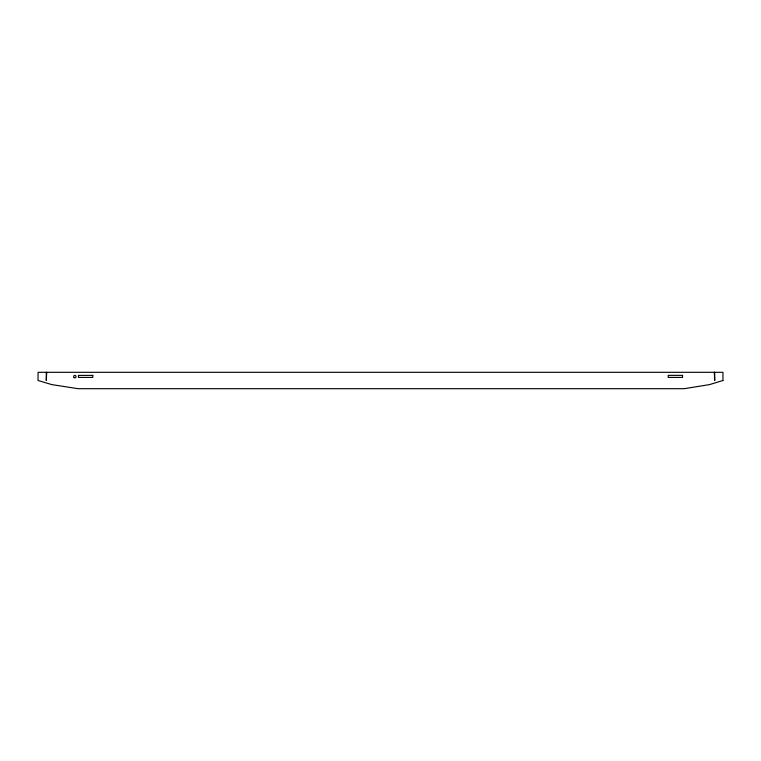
<?xml version="1.0" encoding="UTF-8"?>
<svg xmlns="http://www.w3.org/2000/svg" width="761" height="761" viewBox="0 0 761 761"><rect width="100%" height="100%" fill="white"/><g stroke="black" fill="none" stroke-linecap="round" stroke-linejoin="round"><path stroke-width="1.14" d="M714.712 372.31L714.712 380.5L714.284 372.31M46.716 372.31L46.288 380.5L46.288 372.31M722.95 380.5L709.528 384.6L684.263 388.69L78.06 388.69L51.748 384.6L38.05 380.5L38.05 372.31L722.95 372.31L722.95 380.5M92.785 375.392L78.45 375.392L78.45 377.418L92.785 377.418L92.785 375.392M682.55 375.363L668.215 375.363L668.215 377.418L682.55 377.418L682.55 375.363M74.236 377.665A1.218 1.218 0 0 0 76.062 376.609A1.218 1.218 0 0 0 74.236 375.554A1.218 1.218 0 0 0 74.236 377.665"/></g></svg>
